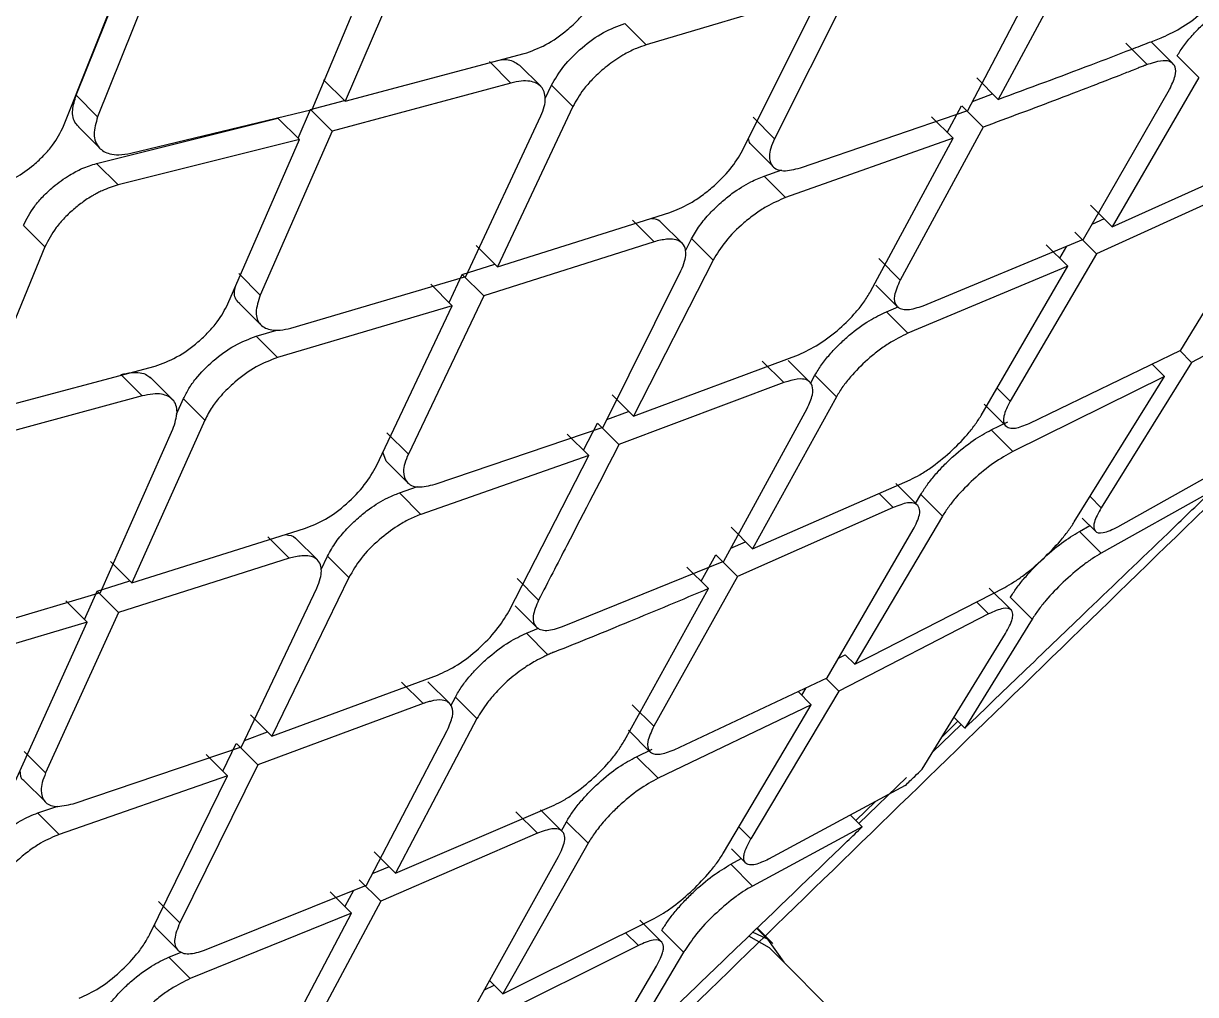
# Model space of a CAD drawing. Extents: x 943 to 1030, y 781 to 934.
# Drawn here: x 956.888 to 957.756, y 879.186 to 879.905 of the extents above; entities that cross this region are included whole.
import ezdxf

# ---------------------------------------------------------------- set-up
doc = ezdxf.new("R2010")
doc.units = 0
doc.header["$MEASUREMENT"] = 0
doc.layers.add('1', color=4, linetype='Continuous')

# ---------------------------------------------------------------- blocks, each defined once
blk = doc.blocks.new('AIRA')
at = {"layer": '1', "color": 3, "linetype": 'Continuous', "lineweight": 25}
for p, q in [((13.74984, 76.68603), (13.79928, 76.80955)), ((13.92474, 76.67547), (13.9759, 76.79782)), ((14.00165, 76.80369), (13.94902, 76.68169)), ((14.49385, 76.79659), (14.4328, 76.683)), ((13.74053, 76.66317), (13.79017, 76.78816)), ((13.81525, 76.79359), (13.76577, 76.67011)), ((14.41046, 76.67484), (14.47013, 76.78869)), ((14.30153, 76.76191), (14.17209, 76.72339)), ((14.24354, 76.64526), (14.30153, 76.76191)), ((14.32486, 76.76908), (14.26709, 76.65389)), ((14.17209, 76.72339), (14.15622, 76.73925)), ((14.54321, 76.70883), (14.52728, 76.72475)), ((14.56225, 76.70951), (14.54634, 76.72542)), ((13.94901, 76.68169), (14.08177, 76.71689)), ((14.07184, 76.69511), (14.05597, 76.71097)), ((14.09393, 76.69275), (14.07799, 76.70868)), ((14.58133, 76.69925), (14.56538, 76.71519)), ((13.94901, 76.68169), (13.93312, 76.69758)), ((14.07184, 76.69511), (13.93941, 76.65958)), ((14.09728, 76.68379), (14.10189, 76.6936)), ((14.11777, 76.67774), (14.10191, 76.69358)), ((14.4328, 76.683), (14.4169, 76.69889)), ((14.58133, 76.69925), (14.51721, 76.58872)), ((13.76577, 76.67011), (13.74983, 76.68603)), ((14.41391, 76.68142), (14.42872, 76.68708)), ((14.49593, 76.5795), (14.55971, 76.69037)), ((13.79026, 76.6432), (13.92474, 76.67547)), ((13.91422, 76.65427), (13.92351, 76.6755)), ((13.92351, 76.67547), (13.94853, 76.68218)), ((13.93941, 76.65958), (13.92354, 76.67544)), ((14.11777, 76.67774), (14.06191, 76.55896)), ((14.28631, 76.63225), (14.41046, 76.67484)), ((14.39505, 76.65854), (14.40576, 76.67828)), ((14.4217, 76.66238), (14.4058, 76.67827)), ((13.765, 76.63553), (13.89929, 76.6692)), ((13.91518, 76.65331), (13.89929, 76.6692)), ((14.03853, 76.55183), (14.09407, 76.67093)), ((14.26709, 76.65389), (14.25121, 76.66976)), ((14.39938, 76.65421), (14.38348, 76.6701)), ((13.75154, 76.66265), (13.76737, 76.64683)), ((13.93941, 76.65958), (13.88621, 76.53815)), ((14.4217, 76.66238), (14.36024, 76.5492)), ((13.91518, 76.65331), (13.78091, 76.61962)), ((13.8623, 76.53156), (13.91518, 76.65331)), ((14.25023, 76.64906), (14.26607, 76.63322)), ((14.39938, 76.65421), (14.27535, 76.61028)), ((14.33826, 76.54069), (14.39938, 76.65421)), ((14.51721, 76.58873), (14.63307, 76.64082)), ((13.76501, 76.63552), (13.78091, 76.61962)), ((14.25948, 76.62615), (14.27251, 76.63076)), ((14.27536, 76.61028), (14.25949, 76.62614)), ((14.61998, 76.62059), (14.50556, 76.56867)), ((14.51721, 76.58873), (14.50124, 76.60469)), ((14.56817, 76.4974), (14.634, 76.60509)), ((14.06191, 76.55896), (14.18961, 76.5992)), ((13.72671, 76.57385), (13.71082, 76.58973)), ((14.17789, 76.5776), (14.16203, 76.59345)), ((14.1987, 76.57652), (14.18275, 76.59246)), ((14.51137, 76.59457), (14.5022, 76.59041)), ((14.20116, 76.57083), (14.20577, 76.57987)), ((14.22164, 76.56401), (14.20579, 76.57985)), ((14.37728, 76.53022), (14.49593, 76.57951)), ((14.48958, 76.58463), (14.50556, 76.56867)), ((13.72671, 76.57385), (13.67585, 76.45007)), ((14.06191, 76.55896), (14.04605, 76.57481)), ((14.17789, 76.5776), (14.05172, 76.53742)), ((14.4843, 76.55943), (14.46832, 76.57539)), ((14.48353, 76.57435), (14.47831, 76.56541)), ((14.03586, 76.55328), (14.05992, 76.56094)), ((14.22164, 76.56401), (14.16265, 76.44837)), ((14.36024, 76.5492), (14.34433, 76.56511)), ((14.50556, 76.56866), (14.44171, 76.45955)), ((13.88621, 76.53815), (13.87033, 76.55401)), ((14.02602, 76.53263), (14.03586, 76.55328)), ((14.05172, 76.53742), (14.03588, 76.55326)), ((14.14021, 76.4403), (14.19785, 76.55617)), ((14.4843, 76.55943), (14.36598, 76.5098)), ((14.42016, 76.44892), (14.4843, 76.55942)), ((13.90877, 76.51364), (14.03853, 76.55183)), ((14.02839, 76.53025), (14.01253, 76.54611)), ((14.34228, 76.54547), (14.35806, 76.5297)), ((14.68566, 76.54664), (14.57613, 76.48823)), ((14.05172, 76.53742), (13.9959, 76.42029)), ((13.87089, 76.53179), (13.88671, 76.51597)), ((14.02839, 76.53025), (13.89895, 76.49175)), ((13.97234, 76.41167), (14.02839, 76.53025)), ((14.35005, 76.52572), (14.35877, 76.52938)), ((14.36598, 76.5098), (14.35006, 76.52571)), ((13.88309, 76.5076), (13.89849, 76.51218)), ((13.88309, 76.50759), (13.89895, 76.49175)), ((14.16265, 76.44837), (14.28502, 76.49394)), ((14.45585, 76.44299), (14.56817, 76.4974)), ((14.57613, 76.48822), (14.56735, 76.497)), ((13.67585, 76.45007), (13.80838, 76.48549)), ((14.27395, 76.4733), (14.25805, 76.48919)), ((14.29332, 76.47366), (14.27732, 76.48965)), ((14.57613, 76.48822), (14.50909, 76.38062)), ((14.55601, 76.47785), (14.5468, 76.48705)), ((13.79879, 76.46338), (13.78292, 76.47923)), ((13.821, 76.4609), (13.80508, 76.47681)), ((14.29369, 76.47259), (14.29707, 76.47871)), ((14.31299, 76.4628), (14.29709, 76.4787)), ((14.55601, 76.47785), (14.4437, 76.42221)), ((14.54952, 76.46741), (14.55601, 76.47785)), ((14.27395, 76.4733), (14.15191, 76.42739)), ((14.44171, 76.45955), (14.43197, 76.46927)), ((14.48917, 76.37004), (14.54951, 76.46741)), ((13.79879, 76.46338), (13.66657, 76.42763)), ((13.82418, 76.4499), (13.82932, 76.46139)), ((13.84519, 76.44552), (13.82935, 76.46136)), ((14.14677, 76.46423), (14.16265, 76.44837)), ((14.31299, 76.4628), (14.25094, 76.35021)), ((14.42236, 76.4572), (14.43838, 76.44119)), ((14.14301, 76.44592), (14.15906, 76.45195)), ((14.22952, 76.34114), (14.29125, 76.45405)), ((13.84519, 76.44552), (13.79117, 76.32491)), ((14.01574, 76.39803), (14.14021, 76.4403)), ((14.12562, 76.42317), (14.13601, 76.44327)), ((14.15191, 76.42739), (14.13604, 76.44325)), ((14.42767, 76.43824), (14.43996, 76.44434)), ((13.76779, 76.31778), (13.82151, 76.4387)), ((13.9959, 76.42029), (13.98004, 76.43613)), ((14.12951, 76.41929), (14.11363, 76.43515)), ((14.44371, 76.42221), (14.42768, 76.43823)), ((14.52135, 76.36641), (14.62226, 76.42294)), ((13.97957, 76.41512), (13.97708, 76.4217)), ((13.97947, 76.41503), (13.9953, 76.39921)), ((14.12951, 76.41929), (14.00515, 76.37569)), ((14.07034, 76.30382), (14.12951, 76.41929)), ((13.9893, 76.39154), (14.00272, 76.39624)), ((14.25094, 76.35021), (14.36772, 76.40138)), ((14.37304, 76.38246), (14.35704, 76.39845)), ((13.98931, 76.39153), (14.00515, 76.37569)), ((14.355, 76.38078), (14.34455, 76.39123)), ((14.37165, 76.38385), (14.37553, 76.39039)), ((14.39156, 76.37437), (14.37554, 76.39037)), ((14.50909, 76.38062), (14.50084, 76.38886)), ((14.59039, 76.39237), (14.50916, 76.34688)), ((14.355, 76.38078), (14.23965, 76.32979)), ((14.39156, 76.37437), (14.32654, 76.26474)), ((14.49503, 76.37298), (14.50481, 76.36321)), ((13.79117, 76.32491), (13.91893, 76.3651)), ((14.25094, 76.35021), (14.23501, 76.36614)), ((14.30616, 76.25463), (14.36994, 76.36436)), ((14.50916, 76.34688), (14.493, 76.36303)), ((14.49301, 76.36302), (14.50069, 76.36733)), ((13.90754, 76.34316), (13.8917, 76.35899)), ((13.92853, 76.3419), (13.91262, 76.3578)), ((14.23469, 76.35061), (14.24568, 76.35547)), ((13.93129, 76.33495), (13.93607, 76.34478)), ((13.95193, 76.32894), (13.93609, 76.34476)), ((14.21277, 76.32616), (14.22369, 76.34574)), ((14.22372, 76.34571), (14.23965, 76.32979)), ((13.79117, 76.32491), (13.77532, 76.34075)), ((13.90754, 76.34316), (13.78131, 76.30305)), ((14.11018, 76.29253), (14.22952, 76.34114)), ((14.21824, 76.32069), (14.20231, 76.33662)), ((13.76546, 76.3189), (13.78953, 76.32654)), ((13.95193, 76.32894), (13.89477, 76.21145)), ((14.09242, 76.31224), (14.07653, 76.32812)), ((14.23965, 76.32978), (14.17774, 76.21874)), ((13.75593, 76.29793), (13.76546, 76.3189)), ((13.78131, 76.30305), (13.76549, 76.31887)), ((13.87229, 76.20344), (13.92809, 76.32115)), ((14.15604, 76.20826), (14.21824, 76.32069)), ((14.339, 76.27098), (14.43765, 76.32158)), ((14.44237, 76.30487), (14.42625, 76.32098)), ((13.63813, 76.27949), (13.76779, 76.31778)), ((13.75798, 76.29588), (13.74213, 76.31172)), ((14.4256, 76.30191), (14.41668, 76.31083)), ((14.45796, 76.29809), (14.44183, 76.31422)), ((13.78131, 76.30305), (13.72724, 76.18416)), ((14.07491, 76.30805), (14.09069, 76.29229)), ((14.4256, 76.30191), (14.3147, 76.24487)), ((13.75798, 76.29588), (13.62863, 76.25728)), ((13.70369, 76.17553), (13.75798, 76.29588)), ((14.45796, 76.29809), (14.40811, 76.21735)), ((14.08333, 76.28765), (14.09234, 76.29136)), ((14.08333, 76.28765), (14.09923, 76.27177)), ((14.3765, 76.18694), (14.43819, 76.28737)), ((14.3146, 76.26914), (14.31958, 76.27171)), ((14.32654, 76.26474), (14.31958, 76.27171)), ((14.32654, 76.26474), (14.339, 76.27098)), ((13.89477, 76.21145), (14.01752, 76.25666)), ((13.99092, 76.25154), (14.00679, 76.23568)), ((14.02642, 76.23577), (14.01046, 76.25172)), ((14.19271, 76.20135), (14.30616, 76.25463)), ((14.3147, 76.24487), (14.30533, 76.25424)), ((14.02739, 76.23395), (14.03072, 76.24027)), ((14.04662, 76.22439), (14.03074, 76.24026)), ((14.3147, 76.24487), (14.24954, 76.13539)), ((14.29435, 76.23472), (14.28458, 76.24449)), ((14.28726, 76.24181), (14.29053, 76.24728)), ((14.00679, 76.23568), (13.88435, 76.19016)), ((14.17774, 76.21874), (14.16177, 76.23469)), ((14.29435, 76.23472), (14.18093, 76.1802)), ((14.2869, 76.22214), (14.29435, 76.23472)), ((13.89477, 76.21145), (13.87892, 76.2273)), ((14.04662, 76.22439), (13.98639, 76.10998)), ((14.40302, 76.22245), (14.39131, 76.21105)), ((14.40811, 76.21735), (14.4001, 76.22536)), ((13.87459, 76.20829), (13.89161, 76.21462)), ((13.96484, 76.10103), (14.02477, 76.21574)), ((14.15892, 76.21586), (14.17489, 76.1999)), ((14.22939, 76.12504), (14.28689, 76.22214)), ((14.40549, 76.21998), (14.38425, 76.19955)), ((13.85841, 76.1856), (13.86848, 76.20601)), ((13.88435, 76.19016), (13.86851, 76.20599)), ((13.72724, 76.18416), (13.7114, 76.19999)), ((13.74762, 76.16137), (13.87229, 76.20344)), ((13.86191, 76.1821), (13.84606, 76.19795)), ((14.16494, 76.19618), (14.17653, 76.20176)), ((13.88435, 76.19016), (13.82662, 76.07325)), ((14.16494, 76.19618), (14.18093, 76.1802)), ((13.86191, 76.1821), (13.73736, 76.1387)), ((13.80449, 76.06489), (13.86191, 76.1821)), ((14.36487, 76.18088), (14.32969, 76.1467)), ((13.71118, 76.17853), (13.72701, 76.16271)), ((14.36393, 76.17486), (14.2627, 76.12027)), ((14.34195, 76.16301), (14.32747, 76.14892)), ((13.72152, 76.15453), (13.7362, 76.15965)), ((13.73736, 76.1387), (13.72153, 76.15452)), ((13.98639, 76.10998), (14.1039, 76.16042)), ((14.0915, 76.13949), (14.07556, 76.15542)), ((14.10987, 76.14085), (14.09391, 76.1568)), ((14.33212, 76.14427), (14.32339, 76.153)), ((14.10927, 76.14144), (14.11305, 76.14809)), ((14.12903, 76.13212), (14.11306, 76.14807)), ((14.24953, 76.13539), (14.24073, 76.14419)), ((14.33212, 76.14427), (14.25083, 76.10043)), ((14.0915, 76.13949), (13.97542, 76.08924)), ((14.12903, 76.13212), (14.06579, 76.02071)), ((14.23519, 76.12805), (14.24575, 76.1175)), ((13.98639, 76.10998), (13.97048, 76.12588)), ((14.04522, 76.01078), (14.10723, 76.12229)), ((14.23474, 76.11651), (14.24253, 76.12071)), ((13.98162, 76.11474), (13.96918, 76.10936)), ((14.25083, 76.10043), (14.23474, 76.11651)), ((13.845, 76.05292), (13.96484, 76.10103)), ((13.97542, 76.08923), (13.95952, 76.10512)), ((13.9539, 76.08026), (13.93799, 76.09615)), ((13.95524, 76.09718), (13.94889, 76.08526)), ((13.82662, 76.07325), (13.81076, 76.0891)), ((13.97542, 76.08923), (13.9152, 75.97649)), ((13.9539, 76.08026), (13.83436, 76.03185)), ((13.8934, 75.96612), (13.9539, 76.08026)), ((14.08017, 76.02772), (14.17802, 76.07643)), ((14.18345, 76.05902), (14.16738, 76.07507)), ((13.80952, 76.06866), (13.82529, 76.0529)), ((14.19974, 76.05153), (14.18366, 76.0676)), ((14.26184, 76.06117), (14.25078, 76.0663)), ((14.25396, 76.06904), (14.26184, 76.06117)), ((14.26589, 76.05776), (14.25429, 76.06936)), ((14.16629, 76.05645), (14.15684, 76.06589)), ((14.24784, 76.06349), (14.26308, 76.05493)), ((14.26184, 76.06117), (14.27403, 76.04398)), ((13.81849, 76.04771), (13.82773, 76.05146)), ((14.16629, 76.05645), (14.05426, 76.00053)), ((14.19974, 76.05153), (14.15166, 75.97051)), ((14.34164, 75.97637), (14.26308, 76.05493)), ((13.83436, 76.03185), (13.81849, 76.04771)), ((14.12008, 75.94004), (14.17973, 76.04105)), ((14.05234, 76.02358), (14.0594, 76.02711)), ((14.06579, 76.02071), (14.05612, 76.03038)), ((14.06579, 76.02071), (14.08017, 76.02772))]:
    blk.add_line(p, q, dxfattribs=at)
for points, knots in [([(16.76349, 77.69746), (16.43798, 77.40729), (15.78698, 76.82695), (14.82577, 75.93344), (13.87709, 75.02432), (12.94302, 74.09885), (12.02418, 73.15856), (11.12212, 72.20411), (10.23604, 71.23753), (9.661, 70.58333), (9.37348, 70.25623)], [0, 0, 0, 0, 0.125, 0.25, 0.375, 0.5, 0.625, 0.75, 0.875, 1, 1, 1, 1]), ([(10.10264, 71.97747), (10.28124, 72.15435), (11.08975, 72.95502), (12.35566, 74.20568), (13.52146, 75.34465), (14.2046, 76.00944), (14.61414, 76.40729), (14.95049, 76.73433), (15.13651, 76.91519)], [0, 0, 0, 0, 0.106937, 0.484076, 0.757109, 0.80038, 0.889603, 1, 1, 1, 1]), ([(14.55466, 76.72909), (14.55957, 76.73139), (14.56939, 76.73599), (14.58312, 76.74645), (14.59297, 76.75573), (14.60146, 76.7651), (14.60566, 76.77139), (14.60834, 76.77539)], [0, 0, 0, 0, 0.249819, 0.499714, 0.640297, 0.770669, 1, 1, 1, 1]), ([(14.08177, 76.71689), (14.08705, 76.71879), (14.0976, 76.72259), (14.11181, 76.73259), (14.12181, 76.7419), (14.1302, 76.7514), (14.13393, 76.75813), (14.13628, 76.76237)], [0, 0, 0, 0, 0.249757, 0.499404, 0.64357, 0.775204, 1, 1, 1, 1]), ([(14.56536, 76.71521), (14.56692, 76.7177), (14.56999, 76.72259), (14.57636, 76.73034), (14.58344, 76.7377), (14.5932, 76.74643), (14.60574, 76.75561), (14.61454, 76.75981), (14.61874, 76.76182)], [0, 0, 0, 0, 0.143912, 0.282398, 0.415494, 0.543246, 0.781844, 1, 1, 1, 1]), ([(14.4328, 76.683), (14.45579, 76.6915), (14.4888, 76.70371), (14.526, 76.71797), (14.54367, 76.7248), (14.55141, 76.72782), (14.55466, 76.72909)], [0, 0, 0, 0, 0.5623957, 0.8076908, 0.9193604, 1, 1, 1, 1]), ([(10.42006, 71.74371), (10.65112, 71.9705), (11.28396, 72.59165), (12.31421, 73.61413), (13.51, 74.8099), (14.53763, 75.84537), (15.16391, 76.48345), (15.39583, 76.71975)], [0, 0, 0, 0, 0.138146, 0.378364, 0.618507, 0.858724, 1, 1, 1, 1]), ([(14.17209, 76.72339), (14.16971, 76.72261), (14.16462, 76.72093), (14.15916, 76.71818), (14.15612, 76.71646), (14.15566, 76.7162), (14.15414, 76.71532), (14.14889, 76.71211), (14.14092, 76.70625), (14.13222, 76.69809), (14.12386, 76.68859), (14.12012, 76.68193), (14.11777, 76.67774)], [0, 0, 0, 0, 0.116873, 0.250401, 0.250408, 0.257645, 0.271775, 0.320702, 0.500592, 0.645566, 0.777272, 1, 1, 1, 1]), ([(14.06481, 76.7124), (14.06654, 76.71247), (14.07221, 76.71271), (14.0755, 76.71019), (14.07778, 76.70844)], [0, 0, 0, 0, 0.303399, 1, 1, 1, 1]), ([(14.54321, 76.70883), (14.54283, 76.70867), (14.54214, 76.7084), (14.54091, 76.70792), (14.53911, 76.70721), (14.53587, 76.70594), (14.53008, 76.70367), (14.51976, 76.69963), (14.5017, 76.69262), (14.46829, 76.67981), (14.44022, 76.66931), (14.4217, 76.66238)], [0, 0, 0, 0, 0.0096266, 0.0171219, 0.0305272, 0.0545984, 0.097631, 0.1745343, 0.3111397, 0.5454974, 1, 1, 1, 1]), ([(14.55971, 76.69037), (14.5614, 76.69387), (14.56458, 76.70045), (14.56434, 76.70708), (14.56161, 76.71063), (14.55662, 76.71204), (14.55087, 76.71117), (14.54586, 76.70948), (14.54392, 76.709), (14.54321, 76.70883)], [0, 0, 0, 0, 0.214957, 0.404316, 0.568008, 0.705981, 0.904043, 0.964768, 1, 1, 1, 1]), ([(14.09407, 76.67093), (14.095, 76.67323), (14.09685, 76.67779), (14.09782, 76.68565), (14.09528, 76.69315), (14.08783, 76.69663), (14.07958, 76.69686), (14.07446, 76.6957), (14.07185, 76.69511)], [0, 0, 0, 0, 0.12887, 0.255285, 0.499751, 0.737762, 0.865971, 1, 1, 1, 1]), ([(13.75171, 76.66281), (13.75093, 76.66358), (13.74793, 76.66655), (13.74632, 76.67433), (13.74872, 76.68233), (13.74983, 76.68603)], [0, 0, 0, 0, 0.158356, 0.610947, 1, 1, 1, 1]), ([(13.76577, 76.67011), (13.76445, 76.66563), (13.76244, 76.6588), (13.76397, 76.65157), (13.76725, 76.64606), (13.77328, 76.64269), (13.78158, 76.64168), (13.78725, 76.64267), (13.79026, 76.6432)], [0, 0, 0, 0, 0.241944, 0.369022, 0.499868, 0.714172, 0.848246, 1, 1, 1, 1]), ([(13.68619, 76.61752), (13.68942, 76.61845), (13.69548, 76.6202), (13.7066, 76.62579), (13.71707, 76.63304), (13.72608, 76.64153), (13.73447, 76.65117), (13.73813, 76.65843), (13.74052, 76.66317)], [0, 0, 0, 0, 0.151565, 0.28557, 0.50008, 0.63195, 0.759375, 1, 1, 1, 1]), ([(17.9126, 76.65194), (17.59183, 76.40925), (16.95351, 75.92632), (16.04417, 75.14529), (15.16127, 74.3457), (14.3049, 73.52148), (13.47397, 72.68412), (12.66438, 71.83617), (11.88476, 70.96793), (11.13014, 70.06853), (10.66221, 69.43966), (10.42692, 69.12344)], [0, 0, 0, 0, 0.113392, 0.225638, 0.337341, 0.448782, 0.560233, 0.669481, 0.778832, 0.888788, 1, 1, 1, 1]), ([(14.25031, 76.64914), (14.24949, 76.64999), (14.24823, 76.65128), (14.24801, 76.65337), (14.24793, 76.65409)], [0, 0, 0, 0, 0.654967, 1, 1, 1, 1]), ([(14.26709, 76.65389), (14.26603, 76.6515), (14.26398, 76.64688), (14.26284, 76.63951), (14.26494, 76.63272), (14.2729, 76.62904), (14.28187, 76.63119), (14.28631, 76.63225)], [0, 0, 0, 0, 0.139149, 0.269077, 0.500345, 0.75256, 1, 1, 1, 1]), ([(14.18961, 76.5992), (14.19438, 76.60111), (14.20178, 76.60408), (14.21253, 76.6111), (14.22313, 76.61939), (14.23523, 76.63139), (14.24077, 76.64064), (14.24354, 76.64526)], [0, 0, 0, 0, 0.233999, 0.363526, 0.501006, 0.750381, 1, 1, 1, 1]), ([(13.71079, 76.58975), (13.71322, 76.59449), (13.71692, 76.60173), (13.7253, 76.61135), (13.73383, 76.61941), (13.74379, 76.62647), (13.75488, 76.63242), (13.76142, 76.63443), (13.765, 76.63553)], [0, 0, 0, 0, 0.241763, 0.368671, 0.499274, 0.690602, 0.830641, 1, 1, 1, 1]), ([(14.20576, 76.57987), (14.20761, 76.58308), (14.21114, 76.58924), (14.21892, 76.59854), (14.22714, 76.60658), (14.23734, 76.61481), (14.24861, 76.6219), (14.25624, 76.62488), (14.25948, 76.62615)], [0, 0, 0, 0, 0.176031, 0.337552, 0.484544, 0.616993, 0.837386, 1, 1, 1, 1]), ([(13.78091, 76.61962), (13.77698, 76.61841), (13.77204, 76.61689), (13.76664, 76.61421), (13.76522, 76.61346), (13.76483, 76.61326), (13.76472, 76.6132), (13.76471, 76.61319), (13.76469, 76.61319), (13.76466, 76.61317), (13.76457, 76.61312), (13.7644, 76.61303), (13.76406, 76.61284), (13.76339, 76.61247), (13.76208, 76.61172), (13.75954, 76.61021), (13.75489, 76.60716), (13.74837, 76.60217), (13.74124, 76.59547), (13.73285, 76.58584), (13.72914, 76.5786), (13.7267, 76.57384)], [0, 0, 0, 0, 0.185354, 0.233077, 0.245627, 0.250089, 0.250633, 0.250647, 0.250669, 0.251224, 0.252335, 0.254552, 0.258975, 0.267772, 0.285165, 0.319156, 0.383945, 0.500727, 0.631057, 0.757961, 1, 1, 1, 1]), ([(14.27536, 76.61028), (14.27063, 76.6083), (14.2633, 76.60524), (14.25261, 76.59815), (14.24206, 76.58983), (14.23001, 76.5778), (14.22443, 76.56861), (14.22164, 76.56401)], [0, 0, 0, 0, 0.234792, 0.364126, 0.501109, 0.750409, 1, 1, 1, 1]), ([(14.1759, 76.59488), (14.1784, 76.59465), (14.18126, 76.59438), (14.18249, 76.59257), (14.18264, 76.59235)], [0, 0, 0, 0, 0.875878, 1, 1, 1, 1]), ([(14.19786, 76.55617), (14.19889, 76.55854), (14.20087, 76.56309), (14.20167, 76.56868), (14.20103, 76.57357), (14.19838, 76.5775), (14.19351, 76.57953), (14.18685, 76.57967), (14.18111, 76.57834), (14.1779, 76.5776)], [0, 0, 0, 0, 0.138233, 0.265443, 0.381633, 0.535939, 0.699684, 0.83166, 1, 1, 1, 1]), ([(13.87103, 76.53194), (13.87064, 76.53226), (13.86792, 76.53447), (13.86629, 76.53873), (13.86767, 76.54367), (13.86788, 76.54441)], [0, 0, 0, 0, 0.124947, 0.870219, 1, 1, 1, 1]), ([(14.36024, 76.5492), (14.35842, 76.54511), (14.35479, 76.53691), (14.35658, 76.53033), (14.36085, 76.52767), (14.36682, 76.52686), (14.37317, 76.5289), (14.37728, 76.53022)], [0, 0, 0, 0, 0.249373, 0.498756, 0.634458, 0.763387, 1, 1, 1, 1]), ([(13.88621, 76.53815), (13.88475, 76.53369), (13.88183, 76.52475), (13.88539, 76.51564), (13.89279, 76.51206), (13.90099, 76.51182), (13.90613, 76.51302), (13.90877, 76.51364)], [0, 0, 0, 0, 0.248866, 0.499118, 0.73443, 0.863554, 1, 1, 1, 1]), ([(14.28502, 76.49394), (14.28991, 76.49621), (14.29974, 76.50078), (14.31506, 76.51258), (14.32621, 76.52371), (14.33376, 76.53312), (14.33671, 76.53808), (14.33826, 76.54069)], [0, 0, 0, 0, 0.248288, 0.499742, 0.720058, 0.85268, 1, 1, 1, 1]), ([(13.80838, 76.48549), (13.81364, 76.48741), (13.82415, 76.49123), (13.83814, 76.50128), (13.84791, 76.51057), (13.85623, 76.52018), (13.85993, 76.52712), (13.8623, 76.53156)], [0, 0, 0, 0, 0.249789, 0.499433, 0.638658, 0.768648, 1, 1, 1, 1]), ([(14.29707, 76.47871), (14.29859, 76.48126), (14.30158, 76.48625), (14.30787, 76.49411), (14.31488, 76.50157), (14.32457, 76.51037), (14.33704, 76.51958), (14.34585, 76.52373), (14.35005, 76.52572)], [0, 0, 0, 0, 0.144135, 0.282807, 0.416041, 0.543868, 0.782378, 1, 1, 1, 1]), ([(14.36598, 76.5098), (14.36122, 76.50751), (14.354, 76.50404), (14.34359, 76.49659), (14.3338, 76.48853), (14.32477, 76.47938), (14.31732, 76.47001), (14.31447, 76.46526), (14.31299, 76.4628)], [0, 0, 0, 0, 0.245187, 0.37169, 0.500496, 0.730145, 0.860157, 1, 1, 1, 1]), ([(13.82932, 76.46138), (13.83055, 76.46385), (13.83298, 76.4687), (13.83993, 76.47839), (13.85116, 76.48992), (13.86735, 76.50159), (13.87784, 76.5056), (13.88309, 76.5076)], [0, 0, 0, 0, 0.13137, 0.258098, 0.496636, 0.748214, 1, 1, 1, 1]), ([(13.89895, 76.49175), (13.89372, 76.4898), (13.88327, 76.48589), (13.86836, 76.47501), (13.85757, 76.46439), (13.84982, 76.45473), (13.8468, 76.44874), (13.84518, 76.44552)], [0, 0, 0, 0, 0.249693, 0.499384, 0.685785, 0.831493, 1, 1, 1, 1]), ([(13.78292, 76.47923), (13.78556, 76.47984), (13.79078, 76.48103), (13.79726, 76.48075), (13.80213, 76.47937), (13.80412, 76.47746), (13.80494, 76.47667)], [0, 0, 0, 0, 0.276572, 0.547253, 0.812084, 1, 1, 1, 1]), ([(14.29125, 76.45405), (14.29287, 76.4576), (14.29591, 76.46429), (14.29552, 76.47108), (14.29268, 76.47479), (14.28757, 76.47637), (14.28172, 76.47562), (14.27663, 76.47399), (14.27468, 76.47349), (14.27395, 76.4733)], [0, 0, 0, 0, 0.213897, 0.402506, 0.565758, 0.703599, 0.902305, 0.963787, 1, 1, 1, 1]), ([(13.82151, 76.4387), (13.82298, 76.44321), (13.8259, 76.45213), (13.8223, 76.46121), (13.81491, 76.46484), (13.80666, 76.46515), (13.80146, 76.46398), (13.79879, 76.46338)], [0, 0, 0, 0, 0.251604, 0.499109, 0.733106, 0.862559, 1, 1, 1, 1]), ([(14.44171, 76.45955), (14.43976, 76.45561), (14.43586, 76.44773), (14.43703, 76.44167), (14.44087, 76.43948), (14.44636, 76.43924), (14.45217, 76.44154), (14.45585, 76.44299)], [0, 0, 0, 0, 0.249059, 0.498513, 0.642232, 0.773853, 1, 1, 1, 1]), ([(14.36772, 76.40138), (14.37006, 76.40253), (14.3747, 76.40481), (14.38468, 76.41125), (14.39717, 76.42125), (14.40835, 76.4327), (14.41581, 76.44199), (14.41868, 76.44657), (14.42016, 76.44892)], [0, 0, 0, 0, 0.128135, 0.254413, 0.500649, 0.734513, 0.863403, 1, 1, 1, 1]), ([(14.37552, 76.39039), (14.37698, 76.3927), (14.37987, 76.39727), (14.38576, 76.40466), (14.3924, 76.41192), (14.40184, 76.42096), (14.41446, 76.43105), (14.42332, 76.43587), (14.42767, 76.43824)], [0, 0, 0, 0, 0.134483, 0.266149, 0.395084, 0.521379, 0.765284, 1, 1, 1, 1]), ([(14.15191, 76.42739), (14.13905, 76.40247), (14.11923, 76.36407), (14.09938, 76.32571), (14.09242, 76.31224)], [0, 0, 0, 0, 0.648968, 1, 1, 1, 1]), ([(14.44371, 76.42221), (14.43905, 76.41964), (14.42977, 76.41452), (14.41449, 76.40197), (14.40329, 76.39043), (14.39586, 76.38115), (14.39301, 76.37666), (14.39155, 76.37437)], [0, 0, 0, 0, 0.250944, 0.500105, 0.737872, 0.865987, 1, 1, 1, 1]), ([(13.9959, 76.42029), (13.99489, 76.41791), (13.99294, 76.41328), (13.99189, 76.40574), (13.99413, 76.39874), (14.00226, 76.39487), (14.01126, 76.39698), (14.01574, 76.39803)], [0, 0, 0, 0, 0.136053, 0.264957, 0.500346, 0.751098, 1, 1, 1, 1]), ([(13.93607, 76.34478), (13.93799, 76.34826), (13.94166, 76.35488), (13.94989, 76.36476), (13.95844, 76.37306), (13.96867, 76.38119), (13.97935, 76.38773), (13.98645, 76.39045), (13.9893, 76.39154)], [0, 0, 0, 0, 0.187052, 0.356463, 0.508203, 0.642242, 0.856373, 1, 1, 1, 1]), ([(14.40811, 76.21735), (14.43848, 76.24654), (14.48855, 76.29464), (14.54934, 76.35296), (14.57972, 76.38213), (14.59039, 76.39237)], [0, 0, 0, 0, 0.5, 0.824334, 1, 1, 1, 1]), ([(14.36995, 76.36436), (14.37187, 76.36828), (14.37504, 76.37476), (14.37472, 76.37991), (14.37315, 76.38274), (14.37041, 76.38422), (14.36482, 76.38452), (14.35882, 76.38223), (14.355, 76.38077)], [0, 0, 0, 0, 0.248896, 0.411669, 0.499165, 0.639518, 0.769908, 1, 1, 1, 1]), ([(14.50909, 76.38062), (14.50699, 76.37673), (14.50415, 76.37147), (14.50337, 76.3662), (14.50442, 76.36241), (14.50973, 76.36102), (14.51748, 76.36461), (14.52135, 76.3664)], [0, 0, 0, 0, 0.249428, 0.337808, 0.500449, 0.750583, 1, 1, 1, 1]), ([(14.00515, 76.3757), (14.00223, 76.37454), (13.99668, 76.37235), (13.98615, 76.3661), (13.97352, 76.35667), (13.95991, 76.34315), (13.95459, 76.33367), (13.95192, 76.32894)], [0, 0, 0, 0, 0.148678, 0.281896, 0.501171, 0.750736, 1, 1, 1, 1]), ([(14.43765, 76.32158), (14.4399, 76.32285), (14.44436, 76.32535), (14.45398, 76.33213), (14.46622, 76.3425), (14.47735, 76.35413), (14.48481, 76.36338), (14.4877, 76.36779), (14.48918, 76.37004)], [0, 0, 0, 0, 0.129831, 0.256526, 0.500002, 0.739087, 0.866889, 1, 1, 1, 1]), ([(14.44181, 76.31423), (14.44324, 76.31642), (14.44609, 76.32078), (14.45177, 76.32796), (14.45819, 76.33516), (14.46743, 76.34438), (14.47998, 76.35507), (14.48868, 76.36038), (14.49301, 76.36302)], [0, 0, 0, 0, 0.129731, 0.257874, 0.384583, 0.510017, 0.756512, 1, 1, 1, 1]), ([(13.9048, 76.36066), (13.9078, 76.36033), (13.91103, 76.35998), (13.91244, 76.35788), (13.91254, 76.35772)], [0, 0, 0, 0, 0.925309, 1, 1, 1, 1]), ([(13.92809, 76.32115), (13.92907, 76.32352), (13.93097, 76.3281), (13.93169, 76.3338), (13.93096, 76.33882), (13.92823, 76.34287), (13.92331, 76.345), (13.91657, 76.34527), (13.9108, 76.34392), (13.90754, 76.34316)], [0, 0, 0, 0, 0.135944, 0.26276, 0.380451, 0.534589, 0.696874, 0.828606, 1, 1, 1, 1]), ([(14.50916, 76.34688), (14.50696, 76.34559), (14.5026, 76.34304), (14.49308, 76.33617), (14.48087, 76.3257), (14.46975, 76.31398), (14.46231, 76.30471), (14.45943, 76.30032), (14.45796, 76.29809)], [0, 0, 0, 0, 0.129002, 0.255413, 0.499995, 0.740156, 0.867685, 1, 1, 1, 1]), ([(14.21824, 76.32069), (14.19864, 76.31247), (14.16079, 76.29658), (14.12229, 76.281), (14.10346, 76.27346), (14.10312, 76.27332), (14.10184, 76.27282), (14.10058, 76.27232), (14.09933, 76.27181), (14.09925, 76.27178), (14.09923, 76.27177), (14.09923, 76.27177)], [0, 0, 0, 0, 0.497337, 0.959979, 0.966034, 0.96817, 0.968424, 0.997889, 0.999404, 0.999937, 1, 1, 1, 1]), ([(14.09242, 76.31224), (14.09067, 76.30807), (14.08718, 76.29972), (14.08918, 76.29295), (14.09357, 76.29017), (14.09965, 76.28925), (14.10604, 76.29124), (14.11018, 76.29253)], [0, 0, 0, 0, 0.249407, 0.498774, 0.634356, 0.763247, 1, 1, 1, 1]), ([(14.01752, 76.25666), (14.02242, 76.25892), (14.03228, 76.26348), (14.04798, 76.27572), (14.06188, 76.29001), (14.0675, 76.29919), (14.07034, 76.30382)], [0, 0, 0, 0, 0.248801, 0.500444, 0.747806, 1, 1, 1, 1]), ([(14.43819, 76.28737), (14.44031, 76.29129), (14.44249, 76.29532), (14.44327, 76.29847), (14.44346, 76.29927), (14.44385, 76.30187), (14.44289, 76.30563), (14.43738, 76.30715), (14.42952, 76.30366), (14.42561, 76.30191)], [0, 0, 0, 0, 0.249532, 0.256966, 0.271259, 0.320418, 0.500517, 0.750657, 1, 1, 1, 1]), ([(14.03072, 76.24027), (14.03221, 76.24286), (14.03513, 76.24794), (14.04133, 76.25591), (14.04827, 76.26344), (14.05789, 76.27232), (14.07029, 76.28156), (14.07912, 76.28569), (14.08333, 76.28765)], [0, 0, 0, 0, 0.144201, 0.282939, 0.416232, 0.544101, 0.782602, 1, 1, 1, 1]), ([(14.09923, 76.27177), (14.09823, 76.27124), (14.09548, 76.26977), (14.08923, 76.26672), (14.08002, 76.26099), (14.06988, 76.25299), (14.06109, 76.24424), (14.05293, 76.23462), (14.04903, 76.2283), (14.04662, 76.22439)], [0, 0, 0, 0, 0.057973, 0.16072, 0.308406, 0.500933, 0.649928, 0.782895, 1, 1, 1, 1]), ([(14.02477, 76.21574), (14.02632, 76.21934), (14.02925, 76.22612), (14.02873, 76.23306), (14.02578, 76.23691), (14.02057, 76.23864), (14.01464, 76.23798), (14.00948, 76.2364), (14.00752, 76.23587), (14.00679, 76.23568)], [0, 0, 0, 0, 0.213068, 0.401091, 0.564001, 0.701741, 0.900956, 0.963029, 1, 1, 1, 1]), ([(14.17774, 76.21874), (14.17586, 76.21472), (14.17212, 76.20669), (14.1735, 76.20041), (14.1775, 76.19807), (14.18313, 76.19771), (14.189, 76.19994), (14.19271, 76.20135)], [0, 0, 0, 0, 0.249122, 0.498538, 0.642582, 0.774313, 1, 1, 1, 1]), ([(14.1039, 76.16041), (14.10625, 76.16155), (14.11092, 76.1638), (14.12092, 76.17022), (14.13337, 76.18024), (14.14445, 76.19179), (14.1518, 76.2012), (14.1546, 76.20586), (14.15605, 76.20826)], [0, 0, 0, 0, 0.12828, 0.254608, 0.500577, 0.734599, 0.863482, 1, 1, 1, 1]), ([(14.11304, 76.14809), (14.11446, 76.15043), (14.11728, 76.15506), (14.12307, 76.16252), (14.12964, 76.16984), (14.13902, 76.17893), (14.15162, 76.18906), (14.16055, 76.19384), (14.16494, 76.19618)], [0, 0, 0, 0, 0.134021, 0.265398, 0.394196, 0.520489, 0.764708, 1, 1, 1, 1]), ([(13.71119, 76.17854), (13.71118, 76.17854), (13.70862, 76.17955), (13.70854, 76.18283), (13.70846, 76.1861)], [0, 0, 0, 0, 0.003891, 1, 1, 1, 1]), ([(13.72724, 76.18416), (13.72629, 76.1818), (13.72443, 76.17716), (13.72345, 76.16946), (13.7258, 76.16227), (13.73407, 76.15825), (13.74309, 76.16033), (13.74762, 76.16137)], [0, 0, 0, 0, 0.133166, 0.261119, 0.500361, 0.749179, 1, 1, 1, 1]), ([(14.18093, 76.18021), (14.17624, 76.17767), (14.16691, 76.17261), (14.154, 76.16195), (14.14434, 76.15241), (14.13727, 76.14442), (14.13227, 76.13722), (14.12984, 76.1334), (14.12903, 76.13211)], [0, 0, 0, 0, 0.250671, 0.49954, 0.623608, 0.771, 0.922894, 1, 1, 1, 1]), ([(14.36393, 76.17486), (14.36628, 76.17712), (14.37047, 76.18115), (14.37466, 76.18517), (14.3765, 76.18694)], [0, 0, 0, 0, 0.560001, 1, 1, 1, 1]), ([(18.39693, 76.17405), (18.26516, 76.08538), (17.99886, 75.90619), (17.60172, 75.62406), (17.20178, 75.32845), (16.80013, 75.01842), (16.40848, 74.70311), (15.96019, 74.32737), (15.45144, 73.87998), (14.86958, 73.33898), (14.35505, 72.83396), (13.91571, 72.38443), (13.56027, 72.00819), (13.22214, 71.63761), (12.90123, 71.27322), (12.58783, 70.90431), (12.21494, 70.44841), (11.79123, 69.90155), (11.33352, 69.273), (11.05016, 68.84919), (10.91053, 68.64036)], [0, 0, 0, 0, 0.044709, 0.090349, 0.13691, 0.184379, 0.232745, 0.277954, 0.348418, 0.422679, 0.500679, 0.550525, 0.598903, 0.645795, 0.691185, 0.735062, 0.781563, 0.856423, 0.929252, 1, 1, 1, 1]), ([(13.66876, 76.10731), (13.67087, 76.11121), (13.67485, 76.11858), (13.68397, 76.12937), (13.69316, 76.13804), (13.70349, 76.14587), (13.71316, 76.15145), (13.71934, 76.15373), (13.72152, 76.15453)], [0, 0, 0, 0, 0.206381, 0.389639, 0.549713, 0.68655, 0.889699, 1, 1, 1, 1]), ([(14.15166, 75.97051), (14.18172, 75.99948), (14.23815, 76.05385), (14.29834, 76.11174), (14.32842, 76.1407), (14.33212, 76.14427)], [0, 0, 0, 0, 0.5000002, 0.9383717, 1, 1, 1, 1]), ([(13.73736, 76.1387), (13.73279, 76.13679), (13.72559, 76.1338), (13.71501, 76.12667), (13.70446, 76.11811), (13.69257, 76.10569), (13.68726, 76.09622), (13.6846, 76.09148)], [0, 0, 0, 0, 0.227872, 0.358926, 0.501082, 0.750487, 1, 1, 1, 1]), ([(14.10723, 76.12229), (14.10908, 76.12628), (14.11215, 76.13291), (14.11165, 76.13821), (14.10995, 76.14115), (14.10712, 76.14272), (14.10141, 76.14313), (14.09536, 76.14091), (14.0915, 76.13949)], [0, 0, 0, 0, 0.248975, 0.413113, 0.49921, 0.639527, 0.769904, 1, 1, 1, 1]), ([(14.2627, 76.12027), (14.25926, 76.11868), (14.25369, 76.11612), (14.24831, 76.1159), (14.24513, 76.11742), (14.24416, 76.1206), (14.24474, 76.12602), (14.24751, 76.13142), (14.24953, 76.13539)], [0, 0, 0, 0, 0.216688, 0.350242, 0.500347, 0.660005, 0.750458, 1, 1, 1, 1]), ([(14.17802, 76.07643), (14.1803, 76.07768), (14.18481, 76.08014), (14.19447, 76.08688), (14.20671, 76.09723), (14.21775, 76.10892), (14.22512, 76.11828), (14.22795, 76.12276), (14.22939, 76.12504)], [0, 0, 0, 0, 0.130048, 0.256843, 0.500038, 0.739257, 0.867023, 1, 1, 1, 1]), ([(14.18365, 76.06761), (14.18505, 76.06983), (14.18783, 76.07425), (14.19344, 76.08148), (14.19981, 76.08873), (14.20901, 76.09799), (14.22157, 76.10867), (14.23037, 76.11391), (14.23475, 76.11651)], [0, 0, 0, 0, 0.129412, 0.257385, 0.384045, 0.509523, 0.756267, 1, 1, 1, 1]), ([(14.25083, 76.10043), (14.24861, 76.09916), (14.24419, 76.09666), (14.23461, 76.08986), (14.22227, 76.07919), (14.20915, 76.06559), (14.20283, 76.05575), (14.20004, 76.05194), (14.19974, 76.05153)], [0, 0, 0, 0, 0.129071, 0.255597, 0.500424, 0.749916, 0.973415, 1, 1, 1, 1]), ([(13.80966, 76.06881), (13.80937, 76.069), (13.80838, 76.06965), (13.80809, 76.07094), (13.8079, 76.07185)], [0, 0, 0, 0, 0.2973023, 1, 1, 1, 1]), ([(13.82662, 76.07325), (13.82494, 76.069), (13.82159, 76.06052), (13.82375, 76.05358), (13.82827, 76.0507), (13.83443, 76.0497), (13.84085, 76.05165), (13.845, 76.05292)], [0, 0, 0, 0, 0.249464, 0.498817, 0.634636, 0.763603, 1, 1, 1, 1]), ([(13.75207, 76.01733), (13.75697, 76.01958), (13.76682, 76.02412), (13.7819, 76.03601), (13.79278, 76.0473), (13.80015, 76.05697), (13.80299, 76.06215), (13.80449, 76.06489)], [0, 0, 0, 0, 0.24857, 0.499632, 0.716873, 0.850307, 1, 1, 1, 1]), ([(14.17973, 76.04105), (14.18178, 76.04503), (14.1839, 76.04915), (14.18459, 76.0524), (14.18476, 76.05324), (14.18506, 76.0559), (14.18394, 76.05979), (14.17821, 76.06152), (14.17026, 76.05814), (14.16629, 76.05645)], [0, 0, 0, 0, 0.249543, 0.257713, 0.272531, 0.322097, 0.500461, 0.75053, 1, 1, 1, 1]), ([(13.76624, 75.99997), (13.76769, 76.00259), (13.77054, 76.00773), (13.77664, 76.01577), (13.78351, 76.02337), (13.79306, 76.03232), (13.80541, 76.04163), (13.81426, 76.04575), (13.81849, 76.04771)], [0, 0, 0, 0, 0.14388, 0.282402, 0.415579, 0.543425, 0.78213, 1, 1, 1, 1]), ([(13.83436, 76.03185), (13.82959, 76.02959), (13.82236, 76.02617), (13.81202, 76.01866), (13.80231, 76.01048), (13.79343, 76.00112), (13.78622, 75.99151), (13.78351, 75.98663), (13.78211, 75.98411)], [0, 0, 0, 0, 0.244737, 0.371339, 0.500424, 0.731274, 0.861019, 1, 1, 1, 1])]:
    blk.add_open_spline(points, degree=3, knots=knots, dxfattribs=at)
for points in [[(14.10189, 76.6936), (14.10466, 76.69825), (14.11019, 76.70755), (14.12427, 76.72165), (14.14047, 76.73344), (14.15097, 76.73732), (14.15621, 76.73926)], [(13.91892, 76.3651), (13.9241, 76.36712), (13.93444, 76.37116), (13.95041, 76.38317), (13.96426, 76.3975), (13.96965, 76.40695), (13.97234, 76.41167)]]:
    blk.add_open_spline(points, degree=3, dxfattribs=at)

msp = doc.modelspace()

# ---------------------------------------------------------------- block references
at = {"layer": '1'}
msp.add_blockref('AIRA', (943.17747, 803.16576), dxfattribs=at)

doc.saveas('drawing.dxf')
